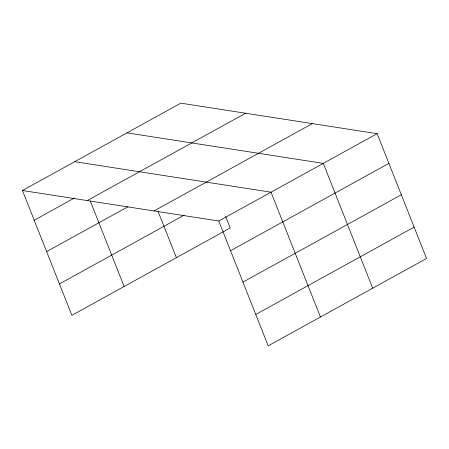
<?xml version="1.0" encoding="UTF-8"?>
<svg xmlns="http://www.w3.org/2000/svg" width="449" height="449" viewBox="0 0 449 449"><rect width="100%" height="100%" fill="white"/><g stroke="black" fill="none" stroke-linecap="round" stroke-linejoin="round"><path stroke-width="0.67" d="M22.45 190.511L180.812 103.163L377.132 133.673L426.55 258.489L268.188 345.837L218.77 221.02L22.45 190.511L71.868 315.327L230.23 227.98L225.662 216.446M34.208 220.212L74.315 198.093M87.235 200.58L245.597 113.232M46.64 251.603L128.066 206.686M153.985 210.951L312.347 123.604M59.442 283.936L184.152 215.15M218.77 221.02L377.132 133.673M230.533 250.727L388.89 163.38M242.96 282.112L401.322 194.765M255.762 314.452L414.124 227.104M126.966 132.859L323.291 163.374L372.709 288.191M74.708 161.685L271.028 192.2L320.446 317.016M158.07 211.412L176.384 257.675M90.271 200.995L124.126 286.501"/></g></svg>
